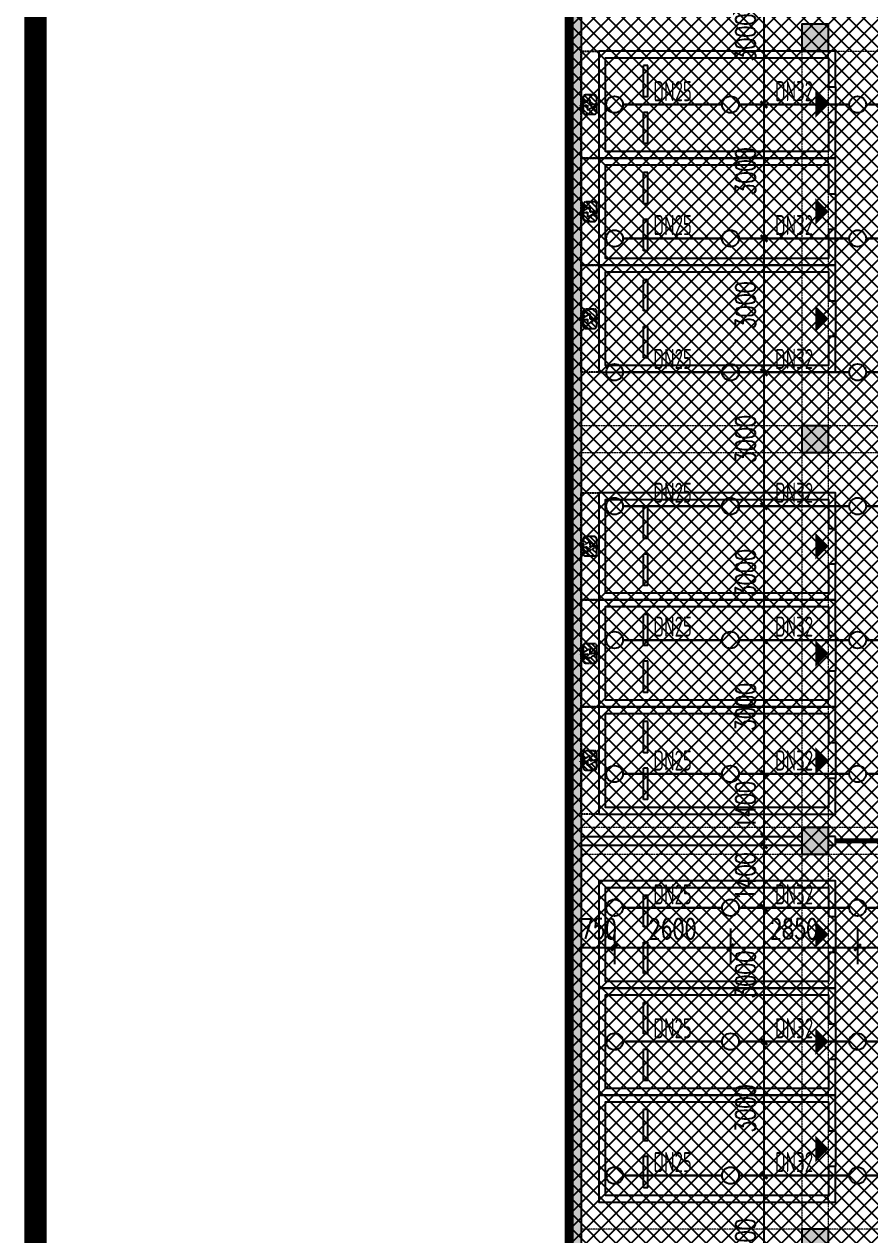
# Model space of a CAD drawing. Extents: x 6824721 to 16538177, y 2478193 to 6665639.
# Drawn here: x 8690830 to 8709809, y 2882850 to 2910001 of the extents above; entities that cross this region are included whole.
import ezdxf

# ---------------------------------------------------------------- set-up
doc = ezdxf.new("R2010")
doc.units = 0
doc.header["$LTSCALE"] = 10
doc.linetypes.add('DASH', pattern=[0.35, 0.25, -0.1])
for name, color, linetype in [('0-wo', 8, 'Continuous'), ('00-停车位', 67, 'Continuous'), ('A-PUB_HATCH', 8, 'Continuous'), ('car', 252, 'Continuous'), ('PUB_HATCH', 8, 'Continuous'), ('S-梁-虚线', 4, 'DASH'), ('W-EQUIP_喷头', 7, 'Continuous'), ('W-PIPE-喷淋中', 6, 'Continuous'), ('W-TEXT_喷淋', 7, 'Continuous'), ('W-TWT_DIM', 3, 'Continuous'), ('WALL', 9, 'Continuous')]:
    doc.layers.add(name, color=color, linetype=linetype)
doc.layers.add('钢梁', color=141, linetype='Continuous', lineweight=18)
doc.styles.add('_TCH_DIM_T3', font='SIMPLEX', dxfattribs={"width": 0.705882, "bigfont": 'GBCBIG'})
doc.styles.add('_TWT_PIPEDN', font='TSSDENG', dxfattribs={"width": 0.8, "height": 3.5, "bigfont": 'TSSDCHN'})
doc.dimstyles.new('_TWT_ARCH&&150', dxfattribs={"dimtxt": 446.25, "dimasz": 150, "dimexe": 375, "dimexo": 450, "dimgap": 189.375, "dimtad": 1, "dimdec": 0, "dimzin": 0, "dimdsep": 46, "dimtxsty": '_TCH_DIM_T3', "dimblk": 'ARCHTICK', "dimcen": 0.09, "dimclrt": 7, "dimazin": 2, "dimtfac": 1, "dimtdec": 0, "dimtix": 1, "dimtmove": 2, "dimatfit": 3, "dimfxl": 0, "dimtolj": 1, "dimtzin": 0, "dimarcsym": 0})

# ---------------------------------------------------------------- blocks, each defined once
blk = doc.blocks.new('车位2400x5300')
at = {"layer": '00-停车位', "color": 251}
for p, q in [((-875, -1000), (-175, -1000)), ((-875, -1100), (-875, -1000)), ((-175, -1100), (-175, -1000)), ((175, -1000), (875, -1000)), ((175, -1100), (175, -1000)), ((875, -1100), (875, -1000)), ((-875, -1100), (-175, -1100)), ((175, -1100), (875, -1100)), ((400, -5300), (-400, -5300))]:
    blk.add_line(p, q, dxfattribs=at)
blk.add_lwpolyline([(400, -5150), (400, -5300), (1200, -5300), (1200, 0), (-1200, 0), (-1200, -5300), (-400, -5300), (-400, -5150), (-1050, -5150), (-1050, -150), (1050, -150), (1050, -5150), (400, -5150)], dxfattribs=at)
blk.add_lwpolyline([(0, -5150, 0, 600, 0), (0, -4850, 600, 600, 0)], format="xyseb", dxfattribs=at)
blk = doc.blocks.new('A$C2EF10B80')
at = {"layer": 'A-PUB_HATCH'}
h = blk.add_hatch(dxfattribs=at)
h.set_pattern_fill('ANSI31', color=256, scale=50, angle=-16.4434)
h.set_pattern_definition([(45, (6188.46, 7099.97), (-56.1266, 56.1266), [])])
h.paths.add_polyline_path([(-983, -100, 0.414214), (-1033, -50), (-1184, -50), (-1091, -207), (-1210, -207), (-1204, -250), (-983, -250)])
h.paths.add_polyline_path([(-983, -250), (-1204, -250), (-1190, -350), (-1033, -350, 0.414213), (-983, -300)])
h.paths.add_polyline_path([(-1262, -250), (-1417, -250), (-1417, -300, 0.414215), (-1367, -350), (-1207, -350)])
h.paths.add_polyline_path([(-1221, -50), (-1367, -50, 0.414214), (-1417, -100), (-1417, -250), (-1262, -250), (-1320, -146), (-1212, -146)])
at = {"layer": 'car', "linetype": 'DASH', "ltscale": 0.5}
blk.add_line((-1367, -350), (-1033, -350), dxfattribs=at)
at = {"layer": 'car', "linetype": 'DASH'}
blk.add_lwpolyline([(-2400, 0), (0, 0), (0, -400), (-2400, -400)], close=True, dxfattribs=at)
at = {"layer": 'car', "linetype": 'DASH', "ltscale": 0.5}
blk.add_lwpolyline([(-1320, -146), (-1185, -390), (-1210, -207), (-1091, -207), (-1227, 23), (-1212, -146)], close=True, dxfattribs=at)
for points in [[(-1367, -50, 0.414214), (-1417, -100), (-1417, -300)], [(-1033, -350, 0.414214), (-983, -300), (-983, -100, 0.414214), (-1033, -50), (-1367, -50)]]:
    blk.add_lwpolyline(points, format="xyb", dxfattribs=at)
at = {"layer": 'car', "linetype": 'DASH'}
blk.add_arc((-1367, -300), 50, 180, 270, dxfattribs=at)
blk = doc.blocks.new('A$C77CA03F4')
at = {"rotation": 16.44344089606073}
for p in [(6792, 2422), (4490, 1742), (2189, 1063)]:
    blk.add_blockref('A$C2EF10B80', p, dxfattribs=at)
blk = doc.blocks.new('_FZH')
blk.add_lwpolyline([(-0.5, -0.5), (0.5, -0.5), (0.5, 0.5), (-0.5, 0.5)], close=True)
at = {"layer": 'PUB_HATCH'}
blk.add_solid([(-0.5, -0.5), (0.5, -0.5), (-0.5, 0.5), (0.5, 0.5)], dxfattribs=at)
blk = doc.blocks.new('$DorLib2D$00000213')
at = {"color": 0, "linetype": 'DASH', "const_width": 0.02}
blk.add_lwpolyline([(0.5, 0), (-0.5, 0)], dxfattribs=at)
blk = doc.blocks.new('jkytk')
at = {"layer": 'WALL', "color": 1, "const_width": 200}
blk.add_lwpolyline([(8397664, 2936327), (8397664, 2880827), (8403014, 2880827), (8403014, 2877127), (8414015, 2877127), (8414015, 2855577), (8419664, 2855577), (8419664, 2833027), (8414964, 2833027), (8414964, 2828577), (8419664, 2828577), (8419664, 2819527)], dxfattribs=at)
blk = doc.blocks.new('LIANGMOBAN')
at = {"layer": 'S-梁-虚线', "color": 8, "lineweight": 18}
for p, q in [((1833841, 195428), (1838791, 195428)), ((1838791, 195428), (1838791, 187028)), ((1839391, 187028), (1839391, 195428)), ((1839391, 195428), (1846591, 195428)), ((1838791, 187028), (1833841, 187028)), ((1846591, 187028), (1839391, 187028)), ((1833841, 186428), (1838791, 186428)), ((1838791, 186428), (1838791, 178028)), ((1839391, 178028), (1839391, 186428)), ((1839391, 186428), (1846591, 186428)), ((1838791, 178028), (1833841, 178028)), ((1846591, 178028), (1839391, 178028)), ((1833841, 177428), (1838791, 177428)), ((1838791, 177428), (1838791, 169028)), ((1839391, 169028), (1839391, 177428)), ((1839391, 177428), (1846591, 177428)), ((1838791, 169028), (1833841, 169028)), ((1846591, 169028), (1839391, 169028))]:
    blk.add_line(p, q, dxfattribs=at)
blk = doc.blocks.new('_ArchTick')
at = {"color": 0, "linetype": 'ByBlock', "const_width": 0.4}
blk.add_lwpolyline([(-0.5, -0.5), (0.5, 0.5)], dxfattribs=at)
blk = doc.blocks.new('*D435')
at = {"layer": 'Defpoints', "color": 0, "transparency": 16777216}
for p in [(8707008, 2893201), (8707415, 2893201), (8707008, 2891801)]:
    blk.add_point(p, dxfattribs=at)
at = {"layer": 'W-TWT_DIM', "color": 0, "lineweight": -2, "transparency": 16777216}
for p, q in [((8707415, 2893201), (8707415, 2893351)), ((8707415, 2891801), (8707415, 2893201)), ((8707458, 2893201), (8707790, 2893201)), ((8707415, 2891801), (8707415, 2891651)), ((8707458, 2891801), (8707790, 2891801))]:
    blk.add_line(p, q, dxfattribs=at)
at = {"layer": 'W-TWT_DIM', "color": 0, "lineweight": -2, "transparency": 16777216, "xscale": 150, "yscale": 150, "zscale": 150}
for p, rotation in [((8707415, 2893201), 270), ((8707415, 2891801), 90)]:
    blk.add_blockref('_ArchTick', p, dxfattribs=dict(at, rotation=rotation))
at = {"layer": 'W-TWT_DIM', "color": 7, "transparency": 16777216, "insert": (8707002, 2892501), "char_height": 446.2, "attachment_point": 5, "rotation": 90, "style": '_TCH_DIM_T3'}
blk.add_mtext('\\A1;1400', dxfattribs=at)
blk = doc.blocks.new('*D436')
at = {"layer": 'Defpoints', "color": 0, "transparency": 16777216}
for p in [(8707008, 2896201), (8707415, 2896201), (8707008, 2893201)]:
    blk.add_point(p, dxfattribs=at)
at = {"layer": 'W-TWT_DIM', "color": 0, "lineweight": -2, "transparency": 16777216}
for p, q in [((8707415, 2893201), (8707415, 2896201)), ((8707458, 2896201), (8707790, 2896201)), ((8707458, 2893201), (8707790, 2893201))]:
    blk.add_line(p, q, dxfattribs=at)
at = {"layer": 'W-TWT_DIM', "color": 0, "lineweight": -2, "transparency": 16777216, "xscale": 150, "yscale": 150, "zscale": 150}
for p, rotation in [((8707415, 2896201), 90), ((8707415, 2893201), 270)]:
    blk.add_blockref('_ArchTick', p, dxfattribs=dict(at, rotation=rotation))
at = {"layer": 'W-TWT_DIM', "color": 7, "transparency": 16777216, "insert": (8707002, 2894701), "char_height": 446.2, "attachment_point": 5, "rotation": 90, "style": '_TCH_DIM_T3'}
blk.add_mtext('\\A1;3000', dxfattribs=at)
blk = doc.blocks.new('*D437')
at = {"layer": 'Defpoints', "color": 0, "transparency": 16777216}
for p in [(8707008, 2899201), (8707415, 2899201), (8707008, 2896201)]:
    blk.add_point(p, dxfattribs=at)
at = {"layer": 'W-TWT_DIM', "color": 0, "lineweight": -2, "transparency": 16777216}
for p, q in [((8707415, 2896201), (8707415, 2899201)), ((8707458, 2899201), (8707790, 2899201)), ((8707458, 2896201), (8707790, 2896201))]:
    blk.add_line(p, q, dxfattribs=at)
at = {"layer": 'W-TWT_DIM', "color": 0, "lineweight": -2, "transparency": 16777216, "xscale": 150, "yscale": 150, "zscale": 150}
for p, rotation in [((8707415, 2899201), 90), ((8707415, 2896201), 270)]:
    blk.add_blockref('_ArchTick', p, dxfattribs=dict(at, rotation=rotation))
at = {"layer": 'W-TWT_DIM', "color": 7, "transparency": 16777216, "insert": (8707002, 2897701), "char_height": 446.2, "attachment_point": 5, "rotation": 90, "style": '_TCH_DIM_T3'}
blk.add_mtext('\\A1;3000', dxfattribs=at)
blk = doc.blocks.new('*D438')
at = {"layer": 'Defpoints', "color": 0, "transparency": 16777216}
for p in [(8707008, 2902201), (8707415, 2902201), (8707008, 2899201)]:
    blk.add_point(p, dxfattribs=at)
at = {"layer": 'W-TWT_DIM', "color": 0, "lineweight": -2, "transparency": 16777216}
for p, q in [((8707415, 2899201), (8707415, 2902201)), ((8707458, 2902201), (8707790, 2902201)), ((8707458, 2899201), (8707790, 2899201))]:
    blk.add_line(p, q, dxfattribs=at)
at = {"layer": 'W-TWT_DIM', "color": 0, "lineweight": -2, "transparency": 16777216, "xscale": 150, "yscale": 150, "zscale": 150}
for p, rotation in [((8707415, 2902201), 90), ((8707415, 2899201), 270)]:
    blk.add_blockref('_ArchTick', p, dxfattribs=dict(at, rotation=rotation))
at = {"layer": 'W-TWT_DIM', "color": 7, "transparency": 16777216, "insert": (8707002, 2900701), "char_height": 446.2, "attachment_point": 5, "rotation": 90, "style": '_TCH_DIM_T3'}
blk.add_mtext('\\A1;3000', dxfattribs=at)
blk = doc.blocks.new('*D439')
at = {"layer": 'Defpoints', "color": 0, "transparency": 16777216}
for p in [(8707008, 2905201), (8707415, 2905201), (8707008, 2902201)]:
    blk.add_point(p, dxfattribs=at)
at = {"layer": 'W-TWT_DIM', "color": 0, "lineweight": -2, "transparency": 16777216}
for p, q in [((8707415, 2902201), (8707415, 2905201)), ((8707458, 2905201), (8707790, 2905201)), ((8707458, 2902201), (8707790, 2902201))]:
    blk.add_line(p, q, dxfattribs=at)
at = {"layer": 'W-TWT_DIM', "color": 0, "lineweight": -2, "transparency": 16777216, "xscale": 150, "yscale": 150, "zscale": 150}
for p, rotation in [((8707415, 2905201), 90), ((8707415, 2902201), 270)]:
    blk.add_blockref('_ArchTick', p, dxfattribs=dict(at, rotation=rotation))
at = {"layer": 'W-TWT_DIM', "color": 7, "transparency": 16777216, "insert": (8707002, 2903701), "char_height": 446.2, "attachment_point": 5, "rotation": 90, "style": '_TCH_DIM_T3'}
blk.add_mtext('\\A1;3000', dxfattribs=at)
blk = doc.blocks.new('*D440')
at = {"layer": 'Defpoints', "color": 0, "transparency": 16777216}
for p in [(8707008, 2908201), (8707415, 2908201), (8707008, 2905201)]:
    blk.add_point(p, dxfattribs=at)
at = {"layer": 'W-TWT_DIM', "color": 0, "lineweight": -2, "transparency": 16777216}
for p, q in [((8707415, 2905201), (8707415, 2908201)), ((8707458, 2908201), (8707790, 2908201)), ((8707458, 2905201), (8707790, 2905201))]:
    blk.add_line(p, q, dxfattribs=at)
at = {"layer": 'W-TWT_DIM', "color": 0, "lineweight": -2, "transparency": 16777216, "xscale": 150, "yscale": 150, "zscale": 150}
for p, rotation in [((8707415, 2908201), 90), ((8707415, 2905201), 270)]:
    blk.add_blockref('_ArchTick', p, dxfattribs=dict(at, rotation=rotation))
at = {"layer": 'W-TWT_DIM', "color": 7, "transparency": 16777216, "insert": (8707002, 2906701), "char_height": 446.2, "attachment_point": 5, "rotation": 90, "style": '_TCH_DIM_T3'}
blk.add_mtext('\\A1;3000', dxfattribs=at)
blk = doc.blocks.new('*D441')
at = {"layer": 'Defpoints', "color": 0, "transparency": 16777216}
for p in [(8707008, 2911201), (8707415, 2911201), (8707008, 2908201)]:
    blk.add_point(p, dxfattribs=at)
at = {"layer": 'W-TWT_DIM', "color": 0, "lineweight": -2, "transparency": 16777216}
for p, q in [((8707415, 2908201), (8707415, 2911201)), ((8707458, 2911201), (8707790, 2911201)), ((8707458, 2908201), (8707790, 2908201))]:
    blk.add_line(p, q, dxfattribs=at)
at = {"layer": 'W-TWT_DIM', "color": 0, "lineweight": -2, "transparency": 16777216, "xscale": 150, "yscale": 150, "zscale": 150}
for p, rotation in [((8707415, 2911201), 90), ((8707415, 2908201), 270)]:
    blk.add_blockref('_ArchTick', p, dxfattribs=dict(at, rotation=rotation))
at = {"layer": 'W-TWT_DIM', "color": 7, "transparency": 16777216, "insert": (8707002, 2909701), "char_height": 446.2, "attachment_point": 5, "rotation": 90, "style": '_TCH_DIM_T3'}
blk.add_mtext('\\A1;3000', dxfattribs=at)
blk = doc.blocks.new('*D510')
at = {"layer": 'Defpoints', "color": 0, "transparency": 16777216}
for p in [(8703314, 2890189), (8704064, 2890189), (8704064, 2889314)]:
    blk.add_point(p, dxfattribs=at)
at = {"layer": 'W-TWT_DIM', "color": 0, "lineweight": -2, "transparency": 16777216}
for p, q in [((8703314, 2889739), (8703314, 2888939)), ((8704064, 2889739), (8704064, 2888939)), ((8703314, 2889314), (8704064, 2889314))]:
    blk.add_line(p, q, dxfattribs=at)
at = {"layer": 'W-TWT_DIM', "color": 0, "lineweight": -2, "transparency": 16777216, "xscale": 150, "yscale": 150, "zscale": 150, "rotation": 180}
blk.add_blockref('_ArchTick', (8703314, 2889314), dxfattribs=at)
at = {"layer": 'W-TWT_DIM', "color": 0, "lineweight": -2, "transparency": 16777216, "xscale": 150, "yscale": 150, "zscale": 150}
blk.add_blockref('_ArchTick', (8704064, 2889314), dxfattribs=at)
at = {"layer": 'W-TWT_DIM', "color": 7, "transparency": 16777216, "insert": (8703714, 2889727), "char_height": 446.2, "attachment_point": 5, "style": '_TCH_DIM_T3'}
blk.add_mtext('\\A1;750', dxfattribs=at)
blk = doc.blocks.new('*D511')
at = {"layer": 'Defpoints', "color": 0, "transparency": 16777216}
for p in [(8704064, 2890189), (8706664, 2890189), (8706664, 2889314)]:
    blk.add_point(p, dxfattribs=at)
at = {"layer": 'W-TWT_DIM', "color": 0, "lineweight": -2, "transparency": 16777216}
for p, q in [((8704064, 2889739), (8704064, 2888939)), ((8706664, 2889739), (8706664, 2888939)), ((8704064, 2889314), (8706664, 2889314))]:
    blk.add_line(p, q, dxfattribs=at)
at = {"layer": 'W-TWT_DIM', "color": 0, "lineweight": -2, "transparency": 16777216, "xscale": 150, "yscale": 150, "zscale": 150, "rotation": 180}
blk.add_blockref('_ArchTick', (8704064, 2889314), dxfattribs=at)
at = {"layer": 'W-TWT_DIM', "color": 0, "lineweight": -2, "transparency": 16777216, "xscale": 150, "yscale": 150, "zscale": 150}
blk.add_blockref('_ArchTick', (8706664, 2889314), dxfattribs=at)
at = {"layer": 'W-TWT_DIM', "color": 7, "transparency": 16777216, "insert": (8705364, 2889727), "char_height": 446.2, "attachment_point": 5, "style": '_TCH_DIM_T3'}
blk.add_mtext('\\A1;2600', dxfattribs=at)
blk = doc.blocks.new('*D512')
at = {"layer": 'Defpoints', "color": 0, "transparency": 16777216}
for p in [(8706664, 2890189), (8709514, 2890189), (8709514, 2889314)]:
    blk.add_point(p, dxfattribs=at)
at = {"layer": 'W-TWT_DIM', "color": 0, "lineweight": -2, "transparency": 16777216}
for p, q in [((8706664, 2889739), (8706664, 2888939)), ((8709514, 2889739), (8709514, 2888939)), ((8706664, 2889314), (8709514, 2889314))]:
    blk.add_line(p, q, dxfattribs=at)
at = {"layer": 'W-TWT_DIM', "color": 0, "lineweight": -2, "transparency": 16777216, "xscale": 150, "yscale": 150, "zscale": 150, "rotation": 180}
blk.add_blockref('_ArchTick', (8706664, 2889314), dxfattribs=at)
at = {"layer": 'W-TWT_DIM', "color": 0, "lineweight": -2, "transparency": 16777216, "xscale": 150, "yscale": 150, "zscale": 150}
blk.add_blockref('_ArchTick', (8709514, 2889314), dxfattribs=at)
at = {"layer": 'W-TWT_DIM', "color": 7, "transparency": 16777216, "insert": (8708089, 2889727), "char_height": 446.2, "attachment_point": 5, "style": '_TCH_DIM_T3'}
blk.add_mtext('\\A1;2850', dxfattribs=at)
blk = doc.blocks.new('*D513')
at = {"layer": 'Defpoints', "color": 0, "transparency": 16777216}
for p in [(8709514, 2890189), (8712064, 2890189), (8712064, 2889314)]:
    blk.add_point(p, dxfattribs=at)
at = {"layer": 'W-TWT_DIM', "color": 0, "lineweight": -2, "transparency": 16777216}
for p, q in [((8709514, 2889739), (8709514, 2888939)), ((8712064, 2889739), (8712064, 2888939)), ((8709514, 2889314), (8712064, 2889314))]:
    blk.add_line(p, q, dxfattribs=at)
at = {"layer": 'W-TWT_DIM', "color": 0, "lineweight": -2, "transparency": 16777216, "xscale": 150, "yscale": 150, "zscale": 150, "rotation": 180}
blk.add_blockref('_ArchTick', (8709514, 2889314), dxfattribs=at)
at = {"layer": 'W-TWT_DIM', "color": 0, "lineweight": -2, "transparency": 16777216, "xscale": 150, "yscale": 150, "zscale": 150}
blk.add_blockref('_ArchTick', (8712064, 2889314), dxfattribs=at)
at = {"layer": 'W-TWT_DIM', "color": 7, "transparency": 16777216, "insert": (8710789, 2889727), "char_height": 446.2, "attachment_point": 5, "style": '_TCH_DIM_T3'}
blk.add_mtext('\\A1;2550', dxfattribs=at)
blk = doc.blocks.new('*D869')
at = {"layer": 'Defpoints', "color": 0, "transparency": 16777216}
for p in [(8707008, 2884201), (8707415, 2884201), (8707008, 2881201)]:
    blk.add_point(p, dxfattribs=at)
at = {"layer": 'W-TWT_DIM', "color": 0, "lineweight": -2, "transparency": 16777216}
for p, q in [((8707415, 2881201), (8707415, 2884201)), ((8707458, 2884201), (8707790, 2884201)), ((8707458, 2881201), (8707790, 2881201))]:
    blk.add_line(p, q, dxfattribs=at)
at = {"layer": 'W-TWT_DIM', "color": 0, "lineweight": -2, "transparency": 16777216, "xscale": 150, "yscale": 150, "zscale": 150}
for p, rotation in [((8707415, 2884201), 90), ((8707415, 2881201), 270)]:
    blk.add_blockref('_ArchTick', p, dxfattribs=dict(at, rotation=rotation))
at = {"layer": 'W-TWT_DIM', "color": 7, "transparency": 16777216, "insert": (8707002, 2882701), "char_height": 446.2, "attachment_point": 5, "rotation": 90, "style": '_TCH_DIM_T3'}
blk.add_mtext('\\A1;3000', dxfattribs=at)
blk = doc.blocks.new('*D870')
at = {"layer": 'Defpoints', "color": 0, "transparency": 16777216}
for p in [(8707008, 2887201), (8707415, 2887201), (8707008, 2884201)]:
    blk.add_point(p, dxfattribs=at)
at = {"layer": 'W-TWT_DIM', "color": 0, "lineweight": -2, "transparency": 16777216}
for p, q in [((8707415, 2884201), (8707415, 2887201)), ((8707458, 2887201), (8707790, 2887201)), ((8707458, 2884201), (8707790, 2884201))]:
    blk.add_line(p, q, dxfattribs=at)
at = {"layer": 'W-TWT_DIM', "color": 0, "lineweight": -2, "transparency": 16777216, "xscale": 150, "yscale": 150, "zscale": 150}
for p, rotation in [((8707415, 2887201), 90), ((8707415, 2884201), 270)]:
    blk.add_blockref('_ArchTick', p, dxfattribs=dict(at, rotation=rotation))
at = {"layer": 'W-TWT_DIM', "color": 7, "transparency": 16777216, "insert": (8707002, 2885701), "char_height": 446.2, "attachment_point": 5, "rotation": 90, "style": '_TCH_DIM_T3'}
blk.add_mtext('\\A1;3000', dxfattribs=at)
blk = doc.blocks.new('*D871')
at = {"layer": 'Defpoints', "color": 0, "transparency": 16777216}
for p in [(8707008, 2890201), (8707415, 2890201), (8707008, 2887201)]:
    blk.add_point(p, dxfattribs=at)
at = {"layer": 'W-TWT_DIM', "color": 0, "lineweight": -2, "transparency": 16777216}
for p, q in [((8707415, 2887201), (8707415, 2890201)), ((8707458, 2890201), (8707790, 2890201)), ((8707458, 2887201), (8707790, 2887201))]:
    blk.add_line(p, q, dxfattribs=at)
at = {"layer": 'W-TWT_DIM', "color": 0, "lineweight": -2, "transparency": 16777216, "xscale": 150, "yscale": 150, "zscale": 150}
for p, rotation in [((8707415, 2890201), 90), ((8707415, 2887201), 270)]:
    blk.add_blockref('_ArchTick', p, dxfattribs=dict(at, rotation=rotation))
at = {"layer": 'W-TWT_DIM', "color": 7, "transparency": 16777216, "insert": (8707002, 2888701), "char_height": 446.2, "attachment_point": 5, "rotation": 90, "style": '_TCH_DIM_T3'}
blk.add_mtext('\\A1;3000', dxfattribs=at)
blk = doc.blocks.new('*D872')
at = {"layer": 'Defpoints', "color": 0, "transparency": 16777216}
for p in [(8707008, 2891601), (8707415, 2891601), (8707008, 2890201)]:
    blk.add_point(p, dxfattribs=at)
at = {"layer": 'W-TWT_DIM', "color": 0, "lineweight": -2, "transparency": 16777216}
for p, q in [((8707415, 2891601), (8707415, 2891751)), ((8707415, 2890201), (8707415, 2891601)), ((8707458, 2891601), (8707790, 2891601)), ((8707415, 2890201), (8707415, 2890051)), ((8707458, 2890201), (8707790, 2890201))]:
    blk.add_line(p, q, dxfattribs=at)
at = {"layer": 'W-TWT_DIM', "color": 0, "lineweight": -2, "transparency": 16777216, "xscale": 150, "yscale": 150, "zscale": 150}
for p, rotation in [((8707415, 2891601), 270), ((8707415, 2890201), 90)]:
    blk.add_blockref('_ArchTick', p, dxfattribs=dict(at, rotation=rotation))
at = {"layer": 'W-TWT_DIM', "color": 7, "transparency": 16777216, "insert": (8707002, 2890901), "char_height": 446.2, "attachment_point": 5, "rotation": 90, "style": '_TCH_DIM_T3'}
blk.add_mtext('\\A1;1400', dxfattribs=at)
blk = doc.blocks.new('$TwtSys$00000125')
blk.add_circle((0, 0, 0), 1)

msp = doc.modelspace()

# ---------------------------------------------------------------- hatches: boundary and pattern name
h = msp.add_hatch()
h.set_pattern_fill('ANSI37', color=8, scale=150)
h.set_pattern_definition([(45, (8303016.86, 2710265.2), (-168.3798, 168.3798), []), (135, (8303016.86, 2710265.2), (-168.3798, -168.3798), [])])
h.paths.add_polyline_path([(8824414.1, 2949451.5), (8824414.1, 2935151.5), (8842714.1, 2935151.5), (8842714.1, 2879526.5), (8827964.1, 2879526.5), (8827964.1, 2881476.5), (8830839.1, 2881476.5), (8830939.1, 2886876.5), (8804334.6, 2886876.5), (8804142.3, 2820149.7), (8833564.1, 2820152.3), (8833564.1, 2817714.5), (8841204.8, 2810768), (8839163.9, 2808501.4), (8843102.6, 2804955), (8820829.2, 2780217.9), (8820829.2, 2770055.4), (8785124.6, 2730401.5), (8708264.1, 2730401.5), (8708264.1, 2736351.5), (8695014.1, 2750701.5), (8695014.1, 2775001.5), (8703014.1, 2775002.8), (8703014.1, 2949451.5), (8712039.3, 2949451.5)])
at = {"layer": '0-wo'}
for points in [[(8703314.1, 2949151.5), (8703014.1, 2949451.5), (8703014.1, 2891701.5), (8703314.1, 2891701.5)], [(8703314.1, 2891701.5), (8703014.1, 2891701.5), (8703014.1, 2824401.5), (8703314.1, 2824401.5)]]:
    msp.add_hatch(color=8, dxfattribs=at).paths.add_polyline_path(points)

# ---------------------------------------------------------------- linework, layer by layer
at = {"layer": '0-wo', "color": 8}
for p, q in [((8703014.1, 2949451.5), (8703014.1, 2891701.5)), ((8703314.1, 2949151.5), (8703314.1, 2891701.5)), ((8703014.1, 2891701.5), (8703014.1, 2824401.5)), ((8703314.1, 2891801.5), (8708264.1, 2891801.5)), ((8703314.1, 2891701.5), (8703314.1, 2824401.5)), ((8709014.1, 2891801.5), (8708864.1, 2891801.5)), ((8709014.1, 2891601.5), (8709014.1, 2891801.5)), ((8703314.1, 2891601.5), (8708264.1, 2891601.5)), ((8708864.1, 2891601.5), (8709014.1, 2891601.5))]:
    msp.add_line(p, q, dxfattribs=at)
at = {"layer": '0-wo', "color": 8, "const_width": 500, "flags": 128}
msp.add_lwpolyline([(8691080.4, 2969119.7), (8705176, 2967745.3), (8719304.3, 2966762.9), (8733454.4, 2966173.1), (8747615.4, 2965976.5), (8823194.8, 2965976.5), (8898774.1, 2965976.5), (8906244.1, 2965790.4), (8913695.6, 2965232.5), (8921110, 2964304.2), (8928469, 2963007.8), (8935754.4, 2961346.6), (8942947.9, 2959324.6), (8950031.8, 2956946.9), (8956988.6, 2954219.3), (8963800.8, 2951148.7), (8970451.7, 2947742.7), (8976924.7, 2944009.6), (8983203.8, 2939958.9), (8911619.7, 2861304.6), (8840035.6, 2782650.4), (8768451.5, 2703996.1), (8691080.4, 2726323), (8691080.4, 2847721.3)], close=True, dxfattribs=at)
at = {"layer": 'W-PIPE-喷淋中', "ltscale": 1.5, "const_width": 52.5}
for points in [[(8706476.6, 2908201.5), (8704251.6, 2908201.5)], [(8709326.6, 2908201.5), (8706851.6, 2908201.5)], [(8711876.6, 2908201.5), (8709701.6, 2908201.5)], [(8706476.6, 2905201.5), (8704251.6, 2905201.5)], [(8709326.6, 2905201.5), (8706851.6, 2905201.5)], [(8711876.6, 2905201.5), (8709701.6, 2905201.5)], [(8706476.6, 2902201.5), (8704251.6, 2902201.5)], [(8709326.6, 2902201.5), (8706851.6, 2902201.5)], [(8711876.6, 2902201.5), (8709701.6, 2902201.5)], [(8706476.6, 2899201.5), (8704251.6, 2899201.5)], [(8709326.6, 2899201.5), (8706851.6, 2899201.5)], [(8711876.6, 2899201.5), (8709701.6, 2899201.5)], [(8706476.6, 2896201.5), (8704251.6, 2896201.5)], [(8709326.6, 2896201.5), (8706851.6, 2896201.5)], [(8711876.6, 2896201.5), (8709701.6, 2896201.5)], [(8706476.6, 2893201.5), (8704251.6, 2893201.5)], [(8709326.6, 2893201.5), (8706851.6, 2893201.5)], [(8711876.6, 2893201.5), (8709701.6, 2893201.5)], [(8706476.6, 2890201.5), (8704251.6, 2890201.5)], [(8709326.6, 2890201.5), (8706851.6, 2890201.5)], [(8711876.6, 2890201.5), (8709701.6, 2890201.5)], [(8706476.6, 2887201.5), (8704251.6, 2887201.5)], [(8709326.6, 2887201.5), (8706851.6, 2887201.5)], [(8711876.6, 2887201.5), (8709701.6, 2887201.5)], [(8706476.6, 2884201.5), (8704251.6, 2884201.5)], [(8709326.6, 2884201.5), (8706851.6, 2884201.5)], [(8711876.6, 2884201.5), (8709701.6, 2884201.5)]]:
    msp.add_lwpolyline(points, dxfattribs=at)

# ---------------------------------------------------------------- block references
msp.add_blockref('jkytk', (305383.7, -8645.8))
at = {"layer": '0-wo', "color": 8, "xscale": 600, "yscale": 600, "zscale": 600, "rotation": 90}
for p in [(8708564.1, 2909701.5), (8708564.1, 2900701.5), (8708564.1, 2891701.5), (8708564.1, 2882701.5)]:
    msp.add_blockref('_FZH', p, dxfattribs=at)
at = {"layer": '0-wo', "color": 8}
for name, p, rotation in [('A$C77CA03F4', (8703714.1, 2902201.5), 73.55655642770577), ('车位2400x5300', (8703714.1, 2908201.5), 89.99999999229208), ('车位2400x5300', (8703714.1, 2905801.5), 89.99999999229208), ('车位2400x5300', (8703714.1, 2903401.5), 89.99999999229208), ('A$C77CA03F4', (8703714.1, 2892301.5), 73.55655642770577), ('车位2400x5300', (8703714.1, 2898301.5), 89.99999999229208), ('车位2400x5300', (8703714.1, 2895901.5), 89.99999999229208), ('车位2400x5300', (8703714.1, 2893501.5), 89.99999999229208), ('车位2400x5300', (8703714.1, 2889601.5), 89.99999999229208), ('车位2400x5300', (8703714.1, 2887201.5), 89.99999999229208), ('车位2400x5300', (8703714.1, 2884801.5), 89.99999999229208)]:
    msp.add_blockref(name, p, dxfattribs=dict(at, rotation=rotation))
at = {"layer": '0-wo', "color": 8, "xscale": -5500, "yscale": -5500, "zscale": 200}
msp.add_blockref('$DorLib2D$00000213', (8711764.1, 2891701.5), dxfattribs=at)
at = {"layer": 'W-EQUIP_喷头', "xscale": 187.5, "yscale": 187.5, "zscale": 187.5}
for p in [(8704064.1, 2908201.5), (8706664.1, 2908201.5), (8709514.1, 2908201.5), (8704064.1, 2905201.5), (8706664.1, 2905201.5), (8709514.1, 2905201.5), (8704064.1, 2902201.5), (8706664.1, 2902201.5), (8709514.1, 2902201.5), (8704064.1, 2899201.5), (8706664.1, 2899201.5), (8709514.1, 2899201.5), (8704064.1, 2896201.5), (8706664.1, 2896201.5), (8709514.1, 2896201.5), (8704064.1, 2893201.5), (8706664.1, 2893201.5), (8709514.1, 2893201.5), (8704064.1, 2890201.5), (8706664.1, 2890201.5), (8709514.1, 2890201.5), (8704064.1, 2887201.5), (8706664.1, 2887201.5), (8709514.1, 2887201.5), (8704064.1, 2884201.5), (8706664.1, 2884201.5), (8709514.1, 2884201.5)]:
    msp.add_blockref('$TwtSys$00000125', p, dxfattribs=at)
at = {"layer": '钢梁', "color": 6}
msp.add_blockref('LIANGMOBAN', (6869472.7, 2713973), dxfattribs=at)

# ---------------------------------------------------------------- texts
at = {"layer": 'W-TEXT_喷淋', "style": '_TWT_PIPEDN', "width": 0.64}
for s, p in [('DN25', (8704937.6, 2908276.5)), ('DN32', (8707662.6, 2908276.5)), ('DN25', (8704937.6, 2905276.5)), ('DN32', (8707662.6, 2905276.5)), ('DN25', (8704937.6, 2902276.5)), ('DN32', (8707662.6, 2902276.5)), ('DN25', (8704937.6, 2899276.5)), ('DN32', (8707662.6, 2899276.5)), ('DN25', (8704937.6, 2896276.5)), ('DN32', (8707662.6, 2896276.5)), ('DN25', (8704937.6, 2893276.5)), ('DN32', (8707662.6, 2893276.5)), ('DN25', (8704937.6, 2890276.5)), ('DN32', (8707662.6, 2890276.5)), ('DN25', (8704937.6, 2887276.5)), ('DN32', (8707662.6, 2887276.5)), ('DN25', (8704937.6, 2884276.5)), ('DN32', (8707662.6, 2884276.5))]:
    msp.add_text(s, height=450, dxfattribs=at).set_placement(p)

# ---------------------------------------------------------------- dimensions: what is measured, and where the dimension line sits
at = {"layer": 'W-TWT_DIM'}
for p1, p2, distance, picture, middle in [((8707008.4, 2908201.5), (8707008.4, 2911201.5), -406.4, '*D441', (8707002.3, 2909701.5)), ((8707008.4, 2905201.5), (8707008.4, 2908201.5), -406.4, '*D440', (8707002.3, 2906701.5)), ((8707008.4, 2902201.5), (8707008.4, 2905201.5), -406.4, '*D439', (8707002.3, 2903701.5)), ((8707008.4, 2899201.5), (8707008.4, 2902201.5), -406.4, '*D438', (8707002.3, 2900701.5)), ((8707008.4, 2896201.5), (8707008.4, 2899201.5), -406.4, '*D437', (8707002.3, 2897701.5)), ((8707008.4, 2893201.5), (8707008.4, 2896201.5), -406.4, '*D436', (8707002.3, 2894701.5)), ((8707008.4, 2891801.5), (8707008.4, 2893201.5), -406.4, '*D435', (8707002.3, 2892501.5)), ((8707008.4, 2890201.5), (8707008.4, 2891601.5), -406.4, '*D872', (8707002.3, 2890901.5)), ((8707008.4, 2887201.5), (8707008.4, 2890201.5), -406.4, '*D871', (8707002.3, 2888701.5)), ((8704064.1, 2890189.5), (8706664.1, 2890189.5), -875.3, '*D511', (8705364.1, 2889726.7)), ((8706664.1, 2890189.5), (8709514.1, 2890189.5), -875.3, '*D512', (8708089.1, 2889726.7)), ((8709514.1, 2890189.5), (8712064.1, 2890189.5), -875.3, '*D513', (8710789.1, 2889726.7)), ((8707008.4, 2884201.5), (8707008.4, 2887201.5), -406.4, '*D870', (8707002.3, 2885701.5)), ((8707008.4, 2881201.5), (8707008.4, 2884201.5), -406.4, '*D869', (8707002.3, 2882701.5))]:
    dim = msp.add_aligned_dim(p1=p1, p2=p2, distance=distance, dimstyle='_TWT_ARCH&&150', dxfattribs=at)
    dim.commit()
    dim.dimension.update_dxf_attribs({"geometry": picture, "text_midpoint": middle})
dim = msp.add_linear_dim(base=(8704064.1, 2889314.2), p1=(8703314.1, 2890189.5), p2=(8704064.1, 2890189.5), angle=0, dimstyle='_TWT_ARCH&&150', dxfattribs=at)
dim.commit()
dim.dimension.update_dxf_attribs({"geometry": '*D510', "text_midpoint": (8703714.1, 2889726.7), "dimtype": 129})

doc.saveas('drawing.dxf')
